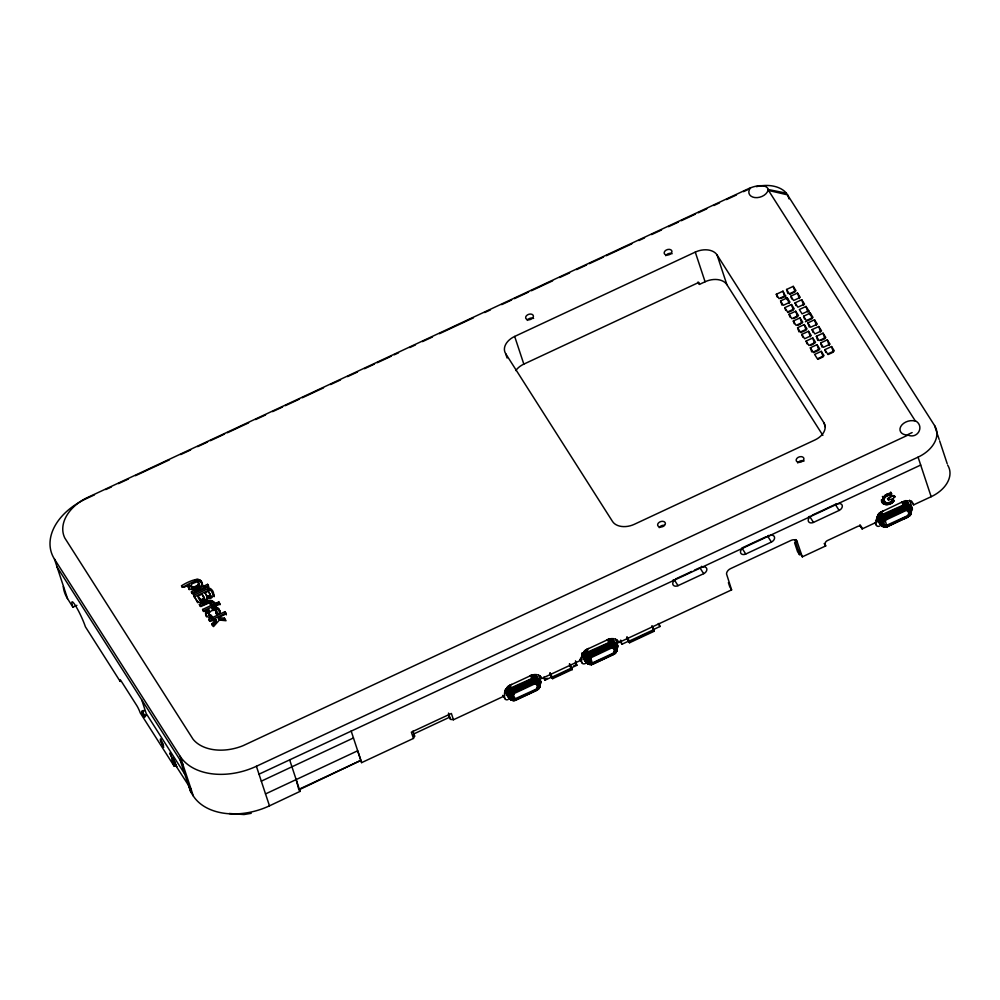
<?xml version="1.0" encoding="UTF-8"?>
<svg xmlns="http://www.w3.org/2000/svg" width="1000" height="1000" viewBox="0 0 1000 1000"><rect width="100%" height="100%" fill="white"/><g stroke="black" fill="none" stroke-linecap="round" stroke-linejoin="round"><path stroke-width="1.5" d="M512.663 700.537L514.525 700.462L515.188 699.5L513.425 694.75L513.975 693.6L534.712 683.9C536.9 683.188 538.288 688.025 536.413 689.038L515.2 698.75L513.737 700.45L509.875 699.038L511.637 700.025L514.825 698.612M615.05 644.9C615.15 640.788 611.175 637.575 607.438 639.788L586.925 649.388C580.612 651.875 583.337 659.375 586.838 663.1L591.487 664.538L592.163 662.812L590.737 657.837L611.675 647.962C613.862 647.262 615.25 652.1 613.375 653.1L592.863 662.688C588.325 668.375 582.65 658.625 582.038 654.075A5.713 4.1 -32.5 0 1 581.875 652.962M947.663 465.138A31.387 21.45 -18.3 0 1 931.162 496.7L913.688 504.837A10.275 7.388 -32.5 0 0 902.1 502.025L881.375 511.887C875.062 514.375 877.788 521.875 881.287 525.6L885.95 527.038L886.612 525.312L885.188 520.337L906.137 510.462C908.312 509.762 909.7 514.6 907.837 515.6L886.612 525.312L885.15 527.025L883.162 526.312M536.112 690.05C536.45 690.975 541.638 687.325 537 688.562L539.5 687.725L539.587 683.175L539.888 686.038L537.188 688.162L539.975 686.325M613.6 652.975L614.438 654.05L615.288 653.388L615.638 651.237M902.05 519.163C907.438 518.663 914.9 513.337 909.513 507.4A5.713 4.1 -32.5 0 1 909.675 508.512M204.65 599.825L202.125 594.125L197.887 596.1C198.212 599.288 202.037 603.638 204.65 599.825L204.137 597.537M516.175 700.013C512.5 700.275 517.463 700.725 515.887 698.625L515.1 700.45L511.75 699.737M536.413 689.038L536.7 690.425L516.075 700.088M593.138 664.075C589.462 664.338 594.425 664.788 592.863 662.688C593.562 664.963 588.688 664.912 592.312 664.388M886.213 526.925L887.588 526.575L887.312 525.188L886.513 527.013L883.587 526.812M908.012 517.075L907.837 515.6M141.812 711.475L142.787 711.062L143.438 713.388C148.837 723.138 137.587 710.638 143.863 710.512M884.475 501.962L883.3 499.938L883.388 497.587L885.837 494.688L886.688 496.025C879.312 500.513 889.212 507.1 892.788 500.475C896.038 503.65 880.625 508.2 881.488 499.663L882.987 502.95M886.688 496.025L891.263 494.738L890.85 492.4M891.675 494.25L890.688 492.212M881.688 500.688L882.812 502.35L885.763 503.425L890.55 502.062L893.138 499.375L893.988 500.712M882.35 501C882.35 496.55 887.55 492.638 891.7 493.738M509.237 697.163C504.963 694.675 504.837 687.062 509.95 685.3L530.475 675.713C535.538 672.125 542.337 681.762 536 684.212M536.613 689.675L516.087 699.262C512.8 700.738 510.838 693.938 513.913 692.712L534.438 683.125C537.625 681.287 539.6 689.262 536.838 688.75M539.8 686.875L539.75 684.112M582.038 654.075L585.062 658.6L589.438 659.175L590.388 658.812L589.412 658.438L590.875 656.775L611.4 647.188C614.688 645.713 616.65 652.513 613.575 653.737L592.163 663.575L590.775 663.05L589.375 658.825L585.575 658.162L582.938 654.775M616.712 648.188L616.763 650.938L614.163 652.225L616.85 650.1L616.55 647.25L616.763 650.938M909.587 515.212L887.5 525.825C884.212 527.3 882.25 520.513 885.337 519.275L905.85 509.688C909.038 507.85 911.025 515.825 908.25 515.325M911 509.75L910.913 514.3L908.413 515.138L909.712 515.425C911.363 512.825 909.15 506.925 905.512 508.825L884.987 518.413C880.8 519.85 883.25 528.488 887.6 526.3M908.812 515.7L909.575 516L910.913 514.3L911.162 510.688M911.213 513.438L911.275 510.387M219.675 611.05L220.2 612.625L218.15 609.438L212.5 609.45L211.975 607.863C216.675 604.738 223.088 611.525 217.288 614.775L215.912 612.625L216.612 611.275L215.812 610.013L211.55 610.65L208.588 613.4L212.475 617.1C207.2 619.688 202.4 611.8 208.625 609.438L209.137 611.013L206.15 614.263L206.562 616.912M768.112 189.913L768.075 190.225A9.988 6.825 -18.3 0 1 754.812 197.562A9.988 6.825 -18.3 0 1 750.45 187.925C755.375 185.625 767.7 183.4 768.512 190.45L915.062 420.562C925.1 425.812 917.862 439.562 907.788 435.012A9.988 6.825 -18.3 0 1 900.688 426.65A9.988 6.825 -18.3 0 1 915.075 421.087L915.387 421.225M197.338 601.025C200.025 604 206.262 602.25 206.863 598.312C213.275 600.55 216.425 591.875 210.138 588.55L208.137 588.612L193.637 595.375L197.862 602.612L193.637 595.375M212.05 606.35L215.387 604.8L212.95 602.5L210.712 602.013L199.938 606.038L199.412 604.462L207.237 600.925L206.863 598.312M531.65 675.288L534.225 680.05L534.712 683.9L530.475 675.713A5.713 4.1 -32.5 0 1 536.925 677.3L538.088 680.837M608.612 639.35L611.188 644.125L611.675 647.962L607.438 639.788A5.713 4.1 -32.5 0 1 613.888 641.363M903.062 501.85L905.638 506.625L906.137 510.462L901.888 502.287C906.95 498.7 913.763 508.325 907.425 510.775M215.738 619.237L216.312 621.275L212.4 625.612L211.875 624.025L215.85 619.412L210.2 621.388L208.825 619.237L225.025 611.675L226.388 614.825M615.938 651.8L615.125 653.5L613.8 652.825M886.188 526.062L886.413 525.262L883.763 526.975C880.2 524.8 879.663 518.162 884.15 516.562L906.612 506.45L909.1 507.05L909.987 508.275L911.3 512.6L909.712 515.425M539.862 683.825L539.362 685.987L537.175 687.763L538.112 687.625M612.8 639.862L615.7 645.037L612.962 648.275M615.575 639.062L617.863 645.987A2.85 2.05 -32.5 0 1 616.888 648.562L614.15 651.838L615.075 651.7M215.912 612.625L216.438 614.212L217.138 612.863L216.363 610.55M514.763 699.5L514.987 698.7C510.363 704.062 505.9 693.662 505.075 690L508.762 694.963L513.425 694.75L508.612 694.1L505.962 690.713M591.725 663.562L591.95 662.763L589.987 664.35L588.138 664.075M188.3 586.613L189.137 584.95L189.262 589.738L188.3 586.613C190.113 592.612 198.825 588.7 201.537 585.25C203.725 572.925 184.25 583.85 181.55 585.788L182.062 587.375C186.775 585.788 199.475 575.462 202.562 584.987L201.5 581.638M515.188 699.5L515.425 698.75L515.638 699.425M539.5 687.725C539.875 684.513 537.725 679.137 533.688 681.338L513.162 690.925C508.738 692.362 510.025 700.562 514.525 700.462M592.163 663.575L592.388 662.825L592.6 663.487M616.875 649.8L615.962 652.625L613.962 652.638L616.125 652.15L616.938 650.387M886.612 526.075L886.838 525.325L887.05 525.988M299.8 788.9L299.6 789.55L359.312 761.112M539.163 688.075L539.913 685.738M616.125 652.15C617.288 648.9 614.7 643.15 610.65 645.4L590.138 654.987C585.7 656.425 587 664.625 591.487 664.538M910.575 514.65C911.737 511.4 909.15 505.65 905.113 507.9L884.587 517.487C880.4 518.938 881.338 525.962 885.15 527.025M894.975 496.725C894.762 494.062 888.375 497.663 887.925 499.513C896.175 500.487 897.4 491.15 888.075 498.425L888.925 499.762M535.413 683.775L536.013 678.95L533.962 675.088M612.375 647.837L612.975 643.012L610.925 639.15M906.825 510.337L907.438 505.513L905.375 501.65M190.925 585.438L192.213 583.663L196.8 581.925L198.6 582.75L199.125 584.338L198 587.025L193.475 588.688L191.688 587.888L190.925 585.438L191.688 587.888M191.45 587.025L191.838 586.112M191.163 586.312L192.95 587.112L195.925 586.312L198.463 584.538L198.6 582.75M289.637 759.837L300.05 791.388L269.488 805.837L265.525 793.925L357.688 750.775L361.613 762.638L413.438 738.438L414.637 736.15L412.975 731.125M538.737 688.787L539.637 687.275M615.262 652.925C616.912 650.325 614.688 644.425 611.062 646.325L590.538 655.913C586.638 657.25 588.413 665.075 592.5 664.038M615.7 652.85L616.6 651.35M910.15 515.35L911.05 513.85M535.612 683.825L536.95 679.175L534.975 675.337M612.575 647.887L613.925 643.25L611.938 639.4M907.038 510.387L908.375 505.75L906.4 501.9M204.9 592.825L207.025 595.95L209.2 596.038L210.275 594.462L208.337 591.225L204.9 592.825L208.162 597.863L210.8 596.625L209.9 593.675M197.887 596.1L200.888 599.75L204.125 598.237M887.613 495.525L886.762 494.188L890.825 492.912M537.4 689.137L537.85 689.362C540.363 687 537.913 680.263 534.087 682.262L513.575 691.838C509.375 693.288 511.838 701.912 516.175 699.725M537.85 689.362L539.075 688.2M616.038 652.275L613.663 654.212L592.837 664.025M909.262 515.925L910.5 514.775M535.788 683.913L537.438 681.4L537.625 678.812L534.325 677.412L511.438 687.638C506.062 689.587 506.712 697.15 510.938 699.887M612.75 647.975L614.4 645.462L614.587 642.875L611.287 641.475L588.413 651.712C583.025 653.65 583.675 661.213 587.9 663.95L591.788 662.675M907.2 510.475L908.85 507.962L909.038 505.375L905.738 503.975L882.862 514.212C877.487 516.15 878.125 523.713 882.35 526.45L886.237 525.175M536.638 688.913L538.162 688.637M538.325 689.062L536.4 690.375M613.075 654.112L615.125 652.712M615.288 653.125L613.362 654.438L614.163 653.487M908.05 515.475L908.725 516.362L909.737 515.625M535.925 684.05L538.225 681.025L537.325 678.138M612.888 648.112L614.862 645.925L614.95 642.862M907.337 510.613L909.638 507.587L908.75 504.7M543.625 677.412L544.95 680.225L544.15 677.163M549.9 673.075L551.112 677.35L552.675 678.662L572.163 669.55L569.862 664.262M552.238 677.987L560.275 674.338M575.475 660.837L576.763 665.375L575.438 662.55M620.163 640.8L621.912 644.287L620.737 640.1M626.862 637.137L628.075 641.413L629.625 642.712L654.262 631.213L651.963 625.925M659.15 623.725L659.887 626.562L658.312 623.462M795.612 542.125L794.625 542.863L797.513 551.562L799.638 554.913L798.062 550.163L802.325 556.838L825.7 545.925L825.175 544.35A3.425 2.462 -32.5 0 1 827.475 540.538L857.738 526.4A3.425 2.462 -32.5 0 1 861.6 527.337L862.125 528.925L876.75 522.087A10.275 7.388 -32.5 0 1 883.625 510.65M200.4 588.5L197.938 589.95M910.238 514.312L908.612 514.725L910.9 513.212L911.062 511.7M514.688 698.475L511.962 699.5L509.938 698.525L508.713 693.162L511.262 689.7L533.888 679.125L536.95 679.175L538.737 680.962M591.65 662.537L588.938 663.562L586.912 662.588L585.675 657.225L588.225 653.763L610.85 643.2L613.925 643.25L615.7 645.037M886.1 525.037L883.388 526.062L881.363 525.087L880.125 519.725L882.675 516.263L905.3 505.7L908.375 505.75L910.15 507.537M205.863 602.587L202.362 604.038M907.812 516.938L908.612 515.988M908.225 434.975L243.012 745.713A42.787 29.238 -18.3 0 1 193.025 739.188L64.8 538A42.787 29.238 -18.3 0 1 85.463 498.475L750.725 187.638M265.525 793.925L259.012 774.188L920.688 465.05M261.312 781.162L353.45 737.962M94.438 494.862L85.962 498.825A59.925 40.938 -18.3 0 0 54.462 559.087L67.537 598.65L72.925 607.188L76.888 605.337M105.75 489.575L111.412 486.938M118.488 483.638L128.375 479.012M135.45 475.7L169.387 459.85M180.7 454.562L190.6 449.95M197.675 446.637L207.575 442.013M210.4 440.7L224.537 434.087M227.362 432.775L248.575 422.863M255.65 419.562L265.55 414.938M272.613 411.625L282.512 407.013M285.35 405.688L299.488 399.075M302.312 397.762L323.525 387.85M330.6 384.55L340.487 379.925M347.562 376.625L357.463 372M364.538 368.7L374.438 364.075M377.262 362.75L391.4 356.138M394.225 354.825L398.475 352.837M409.787 347.562L415.438 344.913M422.512 341.613L432.413 336.987M439.475 333.688L473.413 317.825M484.725 312.55L490.387 309.9M501.7 304.625L511.6 300M514.425 298.675L528.562 292.062M531.4 290.75L552.612 280.837M559.675 277.538L569.575 272.913M576.65 269.613L586.55 264.988M589.375 263.663L603.513 257.062M606.337 255.738L631.8 243.85M638.862 240.55L644.525 237.9M651.587 234.6L661.488 229.975M668.562 226.675L678.462 222.05M681.287 220.725L695.425 214.125M698.263 212.8L706.737 208.837M713.812 205.538L719.463 202.887M726.538 199.587L736.438 194.963M743.512 191.663L747.75 189.675M507.113 358.025L505.662 353.65A17.125 11.7 -18.3 0 1 514.675 336.438L695.275 252.1A17.125 11.7 -18.3 0 1 717.05 254.938L823.913 422.762L825.312 427M515.775 370.575A17.125 11.7 -18.3 0 1 523.825 364.125L698.787 282.425L699.438 284.4L705.088 281.762A17.125 11.7 -18.3 0 1 726.862 284.613L822.875 435.387M777.212 297.038L776.3 294.275L782.975 291.163L787.113 299.662M786.562 289.475L793.238 286.363L796 290.712L789.325 293.825L786.562 289.475L787.938 293.637M785.738 295.5L779.062 298.612L776.3 294.275M780.8 298.562L784.8 296.7L782.975 291.163M789.725 294.4L795.062 291.9L793.238 286.363M780.562 300.963L787.225 297.838L790 302.188L783.325 305.3L780.562 300.963L781.938 305.113M790.825 296.163L797.487 293.05L800.263 297.4L793.587 300.512L790.825 296.163L791.737 298.938M189.137 584.95L183.812 587.337L181.55 585.788M784.812 307.65L791.488 304.525L794.25 308.875L787.588 311.988L784.812 307.65L785.725 310.413M795.075 302.85L801.75 299.738L804.513 304.088L797.85 307.2L795.075 302.85L795.987 305.625M787.975 312.562L793.312 310.062L791.488 304.525M204.45 587.625L191.938 593.462L191.412 591.888L203.938 586.038L205.162 588.725L203.938 586.038M207.6 584.325L205.012 585.538L206.388 587.675L207.375 587.212L208.438 585.875L207.6 584.325L208.825 587.013M789.075 314.325L795.738 311.212L798.512 315.562L791.838 318.675L789.075 314.325L789.987 317.1M808.775 310.775L806 306.425L799.338 309.538L802.1 313.888L808.775 310.775L810.15 314.925M205.538 587.112L208.125 585.9M194.163 596.962L209.363 589.963L211.05 590.5L214.213 596.65L213.688 595.062M793.575 318.625L797.575 316.75L795.738 311.212M793.325 321.012L800 317.9L802.763 322.25L796.1 325.363L793.325 321.012L794.25 323.787M803.587 316.225L810.263 313.113L813.025 317.462L806.363 320.575L803.587 316.225L804.513 319M797.825 325.312L800.5 324.062M805.425 321.763L812.087 318.65L810.263 313.113M797.588 327.7L804.262 324.588L807.025 328.938L800.35 332.05L797.588 327.7L798.962 331.863M807.85 322.912L814.525 319.8L817.288 324.137L810.612 327.262L807.85 322.912L809.225 327.062M216.35 606.3L214.862 603.212L211.525 604.775L210.425 603.375L208.525 603.125L200.787 606.6L199.412 604.462M215.65 605.188L203.125 611.038L202.6 609.462L215.125 603.612L216.488 606.75M219.312 603.475L216.725 604.688L216.2 603.1L218.8 601.9L220.025 604.587L218.8 601.9M800.75 332.625L806.087 330.125L804.262 324.588M208.625 609.438L203.962 611.6L202.6 609.462M211.975 607.863L215.45 606.138L215.825 604.712M206.812 612.1L209.137 611.013M212.5 609.45L214.438 608.538M801.85 334.387L808.512 331.275L811.287 335.625L804.613 338.738L801.85 334.387L802.763 337.163M812.113 329.6L818.775 326.488L821.55 330.825L814.875 333.95L812.113 329.6L813.025 332.362M806.1 341.075L812.775 337.962L815.537 342.312L808.875 345.425L806.1 341.075L807.013 343.85M816.363 336.287L823.037 333.175L825.8 337.512L819.137 340.625L816.363 336.287L817.738 340.438M226.25 614.362L225.55 613.263L209.35 620.825L208.825 619.237M218.113 617.7L224.375 618.15L224.9 619.738L218.625 619.275L218.113 617.7L224.838 614.55L225.725 612.788M810.6 345.375L813.275 344.125M820.863 340.575L824.862 338.713L823.037 333.175M810.362 347.762L817.025 344.65L819.8 349L813.125 352.113L810.362 347.762L811.737 351.912M820.625 342.975L827.288 339.85L830.062 344.2L823.388 347.312L820.625 342.975L822 347.125M813.525 352.675L818.863 350.188L817.025 344.65M821.287 351.337L814.613 354.45L817.387 358.8L824.05 355.675L821.287 351.337L823.125 356.875L817.788 359.363M824.875 349.663L831.55 346.538L834.312 350.887L827.65 354L824.875 349.663L825.8 352.425M828.05 354.575L833.388 352.075L831.55 346.538M141.812 711.587L143.863 710.638M141.912 711.888L143.963 710.938M143.688 716.125L145.7 715.013M143.787 716.375L145.838 715.413M143.925 716.65L145.975 715.688M907.975 434.513L912.125 432.575M54.462 559.087L180.188 756.35A59.925 40.938 -18.3 0 0 256.4 766.275L918.075 457.137A31.387 21.45 -18.3 0 0 934.587 425.575L786.4 193.15A31.387 21.45 -18.3 0 0 756.45 186.65M675.537 579.012L691.737 571.438M694.438 570.188L699.837 567.663L703.675 573.675L678.025 585.662A4.562 3.287 -32.5 0 1 672.862 584.412A4.562 3.287 -32.5 0 1 675.925 579.325M766.213 536.663L741.912 548.013L745.75 554.025L771.4 542.05A4.562 3.287 -32.5 0 0 774.463 536.975A4.562 3.287 -32.5 0 0 769.312 535.725M812.337 515.125L835.3 504.412A4.562 3.287 -32.5 0 0 836.325 503.8M811.375 516.075A4.562 3.287 -32.5 0 0 808.325 521.15A4.562 3.287 -32.5 0 0 813.475 522.4L839.125 510.425A4.562 3.287 -32.5 0 0 842.188 505.337A4.562 3.287 -32.5 0 0 837.038 504.087M511.65 684.362A10.275 7.388 -32.5 0 0 504.762 695.8L453.462 719.75L450.55 719.375L449.275 717.362L413.363 734.137L414.637 736.15M300.05 791.388L298.762 789.388L360.337 760.638M530.112 675.738A10.275 7.388 -32.5 0 1 541.712 678.538L581.725 659.862A10.275 7.388 -32.5 0 1 588.612 648.425M607.075 639.8A10.275 7.388 -32.5 0 1 618.675 642.6L731.6 589.875L726.525 573.9A5.713 4.1 -32.5 0 1 730.5 568.663L790.975 540.425A5.713 4.112 -32.5 0 1 796.9 541.038L802.325 556.838M544.525 679.562L547.3 678.263M573.575 666L576.337 664.7M544.95 680.225L551.275 677.225M576.925 665.25L570.775 668.125L569.4 663.975M621.912 644.287L628.237 641.287M653.9 629.35L660.05 626.438M552.413 677.862L571.9 668.763L569.575 663.962M634.35 639.738L628.875 642.3L629.625 642.712L627.325 637.438M638.45 637.825L649.4 632.712M587.962 662.237L585.175 663.538A2.85 2.05 -32.5 0 1 581.95 662.763L579.825 659.412A2.85 2.05 -32.5 0 0 581.038 660.462M516.962 698.988L522.425 696.438M525.163 695.163L534.75 690.688M598.025 661.137L610.337 655.387M887 526.2L899.325 520.45M536.7 690.15L514.788 700.362M887.288 526.525L908.112 516.712M593.038 664.163L613.663 654.5L613.375 653.1M887.487 526.663L908.112 517M886.025 524.875L883.088 525.487L880.212 524.125M591.575 662.375L588.638 662.987L585.763 661.625M514.6 698.312L511.675 698.925L508.8 697.55M886.513 527.013L887.588 526.575M591.75 664.425L593.138 663.8M195.113 590.975L196.488 590.55M207.237 600.925L211.412 600.562L214.862 603.212M211.938 618.913L213 618.688M877.487 516.263L880.125 519.725L884.9 520.725L880.462 518.775L877.85 515.225M583.038 653.763L585.675 657.225L590.45 658.225L586.013 656.275L583.4 652.725M506.075 689.7L508.713 693.162L513.488 694.15L509.05 692.212L506.438 688.662M877.387 517.275L880.037 520.662L884.812 521.125L883.863 520.938M589.375 658.825L590.363 658.625L589.412 658.438M512.413 694.75L513.4 694.562L512.45 694.375M215.475 620.75L216.375 621M884.3 526.325L886.775 526.888M512.875 699.762L514.062 699.55M513.7 700.562L515.35 700.312M251.2 813.325L243.988 814.538L229.2 813.5M909.525 514.2L908.6 514.338L911.325 511.1L909.825 506.188L907.275 502.2A5.713 4.1 -32.5 0 0 905.938 500.538M883.825 521.325L884.85 521.312L880.188 521.525L877.55 518.225A5.713 4.1 -32.5 0 1 881.375 511.887L885.612 520.05L880.263 512.5M884.075 527.112L885.95 527.038M587.7 663.562L589.85 663.825M512.175 700.25L513.275 700.263M908.538 514.938L909.35 514.975M614.087 652.438L614.9 652.475M537.125 688.363L537.938 688.4M208.588 613.4L209.762 616.213L212.025 617.15L211.5 615.562M72.925 607.188A16.725 2.075 65 0 1 75.325 605.388A16.725 2.075 65 0 1 85.4 626.788L120.25 681.525A5.713 0.712 65 0 1 121.075 680.9L136.788 705.575A5.713 0.712 65 0 1 140.225 712.875L174.088 766.062L176.988 766.45M876.875 517.75L880.638 524.938L883.763 526.975M768.325 189.537L786.4 193.15M768.512 190.45L787.675 194.887L788.988 198.85M590.163 664.675C585.712 663.538 584.975 655.612 589.7 654.062L612.163 643.95L615.188 645.088L616.85 650.1M510.737 699.5L513.2 700.612M215.525 611.337L217.138 612.863M883.612 500.625L885.487 501.863M210.1 604.637L211.6 605.65L211.075 604.062M879.275 513.3L885.387 520.175L884.912 519.513M584.825 650.8L590.938 657.675L585.812 650M507.85 686.725L513.975 693.6L508.837 685.938M885.025 520.513L881.012 517.85L878.45 514.225M590.575 658.012L586.562 655.35L584 651.725M513.612 693.95L509.6 691.287L507.038 687.663M879.8 523.263L880.662 523.725M585.35 660.763L586.213 661.225M512.35 700.413C508.787 698.225 508.25 691.6 512.737 690L535.2 679.875L538.225 681.025L539.888 686.038M882.35 526.45L881.287 525.6M587.9 663.95L586.838 663.1M590.462 657.013L591.15 657.55L586.912 649.362A5.713 4.1 -32.5 0 0 583.1 655.738M513.5 692.95L514.188 693.475L509.95 685.3A5.713 4.1 -32.5 0 0 506.138 691.675M884.538 519.812L885.188 520.337M590.087 657.312L590.737 657.837M513.125 693.25L513.775 693.763M199.125 584.338L197.887 582.137M909.688 506.025L907.2 504.675L904.938 504.875L882.175 515.5L879.463 519.188L881.112 525.475M538.275 679.45L535.788 678.112L533.525 678.3L510.763 688.938L508.038 692.625L509.688 698.9M269.488 805.837A59.925 40.938 -18.3 0 1 193.263 795.913L191.225 789.55L172 759.737L174.088 766.062M57.075 567L182.8 764.262L191.225 789.55M913.688 504.837L911.988 502.163A10.275 7.388 -32.5 0 0 911.35 500.863M910.188 505.15L912.312 508.488A2.85 2.05 -32.5 0 1 910.4 511.662M904.25 501.637L906.388 505.5L906.6 510.337L906.3 509.525M893.913 495.65L894.762 496.987M893.612 495.838L894.463 497.175M890.413 493.4L891.263 494.738M890.088 493.55L890.938 494.888M889.712 493.587L890.562 494.925M893.125 499.637L893.975 500.975M892.95 499.938L893.8 501.275M888.288 493.675L889.137 495.012M892.262 500.712L893.112 502.05M887.537 493.875L888.388 495.213M891.462 501.425L892.312 502.762M890.55 502.062L891.4 503.4M888.6 499.862L887.45 498.512L888.3 499.85M885.037 495.288L885.9 496.625M889.538 502.6L890.4 503.938M884.362 495.975L885.212 497.312M888.25 503.1L889.1 504.438M883.8 496.763L884.65 498.1M883.388 497.587L884.25 498.925M886.975 503.363L887.825 504.7M882.387 496.425L883.238 497.762M883.175 498.4L884.025 499.738M883.138 499.175L883.988 500.513M884.712 501.587L885.562 502.925M885.763 503.425L886.612 504.762M883.3 499.938L884.938 502.512M884.65 503.263L885.5 504.6M883.662 502.912L884.513 504.25M882.812 502.35L883.662 503.688M875.612 520.3L876.75 522.087M874.987 523.038L876.4 525.262A2.85 2.05 -32.5 0 0 879.625 526.038M860.062 524.925L861.6 527.337M859.825 525.312L862.125 528.925M697.95 282.062L699.438 284.4M835.3 504.412L839.125 510.425M813.475 522.4L809.638 516.388A4.562 3.287 -32.5 0 1 808.538 516.775M824.163 543.525L825.7 545.925M795.875 539.575L797.412 541.975M771.4 542.05L767.562 536.038A4.562 3.287 -32.5 0 0 768.6 535.425M730.462 588.088L731.6 589.875M678.025 585.662L674.188 579.637A4.562 3.287 -32.5 0 1 673.088 580.025M505.662 353.65L612.525 521.475A17.125 11.7 -18.3 0 0 634.3 524.312L814.912 439.975A17.125 11.7 -18.3 0 0 823.913 422.762M653.312 628.962L653.737 629.637L629.113 641.137L627.413 637.712M616.962 639.925L618.675 642.6M616.45 643.763L617.863 645.987M612.312 638.75A5.713 4.1 -32.5 0 1 612.825 639.7L615.363 643.688L617.025 649.463M609.8 639.138L611.938 643L612.15 647.837L611.85 647.025M580.588 658.075L581.725 659.862M571.213 667.3L571.638 667.975L552.15 677.075L551.725 676.4M540 675.863L541.712 678.538M539.487 679.7L540.9 681.925A2.85 2.05 -32.5 0 1 539.925 684.488M538.675 680.263L535.862 675.625A5.713 4.1 -32.5 0 0 535.35 674.688M532.837 675.062L534.975 678.938L535.188 683.763L534.888 682.962M508.2 699.475A2.85 2.05 -32.5 0 1 504.988 698.7L502.863 695.35A2.85 2.05 -32.5 0 0 504.075 696.4M216.2 603.1L217.575 605.25L219.125 604.425L219.5 603M224.375 618.15L226.025 620.725L219.363 620.05L213.512 626.6L211.875 624.025M204.662 599.125L202.125 594.125M191.412 591.888L192.775 594.025L203.7 588.938L204.638 587.137M193.263 795.913L190.825 792.075L184.688 773.938L146.188 713.5L141.788 700.025M907.913 503.025L909.112 506.225M615.65 644.325L613.75 642.425L610.487 642.375L587.725 653L585.013 656.688L586.65 662.975M536.5 676.45L536.912 677.275M210.8 596.05L208.337 591.225M550.363 673.375L552.675 678.662L550.075 673.062M652.038 626.213L654 630.425L629.375 641.925L627.038 637.125M188.388 587.388L188.738 588.162M163.012 744.137L160.475 738.863L160.387 740.612L163.525 745.55L162.975 744.513M909.825 506.188L910.1 506.825M212.987 592.788L214.175 595.925M188.975 786.237L190.825 792.075M934.587 425.575L937.2 433.488M939.638 440.863L947.2 463.713M918.075 457.137L931.162 496.7M909.575 500.188L912.312 508.488M827.288 339.85L829.125 345.4M818.775 326.488L820.612 332.025M814.525 319.8L816.35 325.337M806 306.425L807.837 311.962M801.75 299.738L803.575 305.275M875.487 522.487L876.4 525.262M812.775 337.962L814.6 343.5M797.487 293.05L799.325 298.587M808.512 331.275L810.35 336.812M800 317.9L801.838 323.438M787.225 297.838L789.062 303.387M717.05 254.938L726.862 284.613M794.912 540.013L798.487 550.825M695.275 252.1L705.088 281.762M728.388 582.625L729.9 587.2M514.675 336.438L523.825 364.125M612.825 639.7L613.6 642.05M580.575 658.612L581.95 662.763M538.612 675L540.9 681.925M538.4 679.613L539.913 684.525M504.075 695.925L504.988 698.7M453.462 719.75L451.375 713.475L411.362 732.163L413.438 738.438M448.475 713.1L450.55 719.375M448.45 714.862L449.275 717.362M351.15 730.987L361.613 762.638M225.025 611.675L225.55 613.263M219.5 610.138L220.025 611.712M219.062 609.212L219.575 610.8M218.425 608.438L218.95 610.025M217.625 607.863L218.15 609.438M210.538 588.925L211.05 590.5M216.688 607.475L217.2 609.062M210.138 588.55L210.662 590.138M209.537 588.375L210.062 589.95M214.075 602.125L214.6 603.713M215.575 607.3L216.1 608.875M208.837 588.387L209.363 589.963M213.312 601.45L213.837 603.038M215.812 610.013L216.337 611.6M216.425 611.987L216.95 613.575M212.425 600.913L212.95 602.5M208.137 588.612L208.663 590.188M210.275 595.05L210.8 596.625M214.387 607.312L214.9 608.9M209.913 595.575L210.438 597.163M211.412 600.562L211.938 602.15M209.2 596.038L209.725 597.612M213.1 607.525L213.625 609.113M210.188 600.425L210.712 602.013M208.363 596.3L208.888 597.888M210.425 603.375L210.938 604.95M215.787 619.688L216.312 621.275M215.338 619.1L215.863 620.688M207.65 596.275L208.162 597.863M208.8 600.538L209.325 602.112M207.025 595.95L207.55 597.537M215.162 620.55L215.675 622.125M206.475 595.312L207 596.9M201.875 582.463L202.4 584.05M200.963 580.95L201.488 582.537M206.688 599.312L207.763 602.5M200.3 580.363L200.825 581.95M210.912 615.125L211.438 616.712M210.375 615.062L210.9 616.638M198.562 579.475L199.088 581.05M205.487 601.625L206.012 603.2M210.012 615.013L210.538 616.587M203.738 596.675L204.262 598.25M209.737 614.913L210.263 616.5M208.837 612.638L209.375 615.763M197.475 579.263L198 580.85M207.638 610.087L208.15 611.675M209.237 614.625L209.762 616.213M198.837 583.625L199.363 585.212M203.663 598.875L204.188 600.462M198.463 584.538L198.975 586.112M196.238 579.338L196.762 580.913M206.7 610.925L207.225 612.5M202.75 599.438L203.275 601.025M197.475 585.438L198 587.025M206.038 611.788L206.562 613.375M201.725 599.788L202.25 601.362M194.838 579.688L195.35 581.263M205.625 612.688L206.15 614.263M256.4 766.275L259.012 774.188M200.888 599.75L201.4 601.337M205.487 613.575L206.137 616.038M195.925 586.312L196.45 587.9M200.138 599.375L200.662 600.962M199.525 598.675L200.05 600.262M194.338 586.912L194.862 588.488M192.95 587.112L193.475 588.688M196.7 600.2L197.225 601.775M191.863 586.912L192.387 588.488M188.55 585.775L189.075 587.362M180.188 756.35L182.8 764.262M937.588 434.675L939.163 439.438M180.287 760.462L184.688 773.938M296.125 779.525L298.762 789.388M909.513 507.4L909.675 508.35M616.825 647.887L616.875 648.6M540.013 684.737L540.062 685.387M701.75 566.275A4.562 3.287 -32.5 0 1 700.875 567.062M701.575 567.35A4.562 3.287 -32.5 0 1 706.737 568.6A4.562 3.287 -32.5 0 1 703.675 573.675M745.75 554.025A4.562 3.287 -32.5 0 1 740.6 552.788A4.562 3.287 -32.5 0 1 743.65 547.7M797.763 462.987A4 2.725 -18.3 0 1 804.1 461.012M659.225 527.675A4 2.725 -18.3 0 1 664.312 525.3M665.775 255.712A4 2.725 -18.3 0 1 672.125 253.738M527.25 320.4A4 2.725 -18.3 0 1 533.587 318.425M67.537 598.65A59.925 40.938 -18.3 0 1 63.263 586.575M509.738 697.312A5.713 4.1 -32.5 0 1 507.312 695.212M507.587 695.2A5.713 4.1 -32.5 0 1 506.238 693.538M875.487 522.962A2.85 2.05 -32.5 0 1 874.725 522.587M901.9 502.312A5.713 4.1 -32.5 0 1 908.337 503.862M880.062 523.438A5.713 4.1 -32.5 0 1 878.725 521.775M908.438 505.737A5.713 4.1 -32.5 0 1 908.612 506.838M879 521.763A5.713 4.1 -32.5 0 1 877.663 520.112M586.7 661.375A5.713 4.1 -32.5 0 1 584.275 659.275M584.55 659.262A5.713 4.1 -32.5 0 1 583.212 657.613M175.9 764.887L172.8 758.025L175.9 764.887M161.175 741.45L163.575 747.212L161.175 741.45M175.225 763.7L173.475 759.338L175.175 763.737M571.737 668.888L572.163 669.55L571.737 668.888M653.838 630.55L654.262 631.213L653.838 630.55M170.387 753.975L169.775 753.012L173.75 761.963L170.387 753.975M798.1 462.25A4 2.725 -18.3 0 0 803.938 458.85A4 2.725 -18.3 0 0 798.1 457.4A4 2.725 -18.3 0 0 798.1 462.25M659.575 526.95A4 2.725 -18.3 0 0 665.4 523.538A4 2.725 -18.3 0 0 659.562 522.087A4 2.725 -18.3 0 0 659.575 526.95M666.125 254.975A4 2.725 -18.3 0 0 671.95 251.575A4 2.725 -18.3 0 0 666.112 250.125A4 2.725 -18.3 0 0 666.125 254.975M527.587 319.675A4 2.725 -18.3 0 0 533.425 316.262A4 2.725 -18.3 0 0 527.587 314.812A4 2.725 -18.3 0 0 527.587 319.675"/></g></svg>
